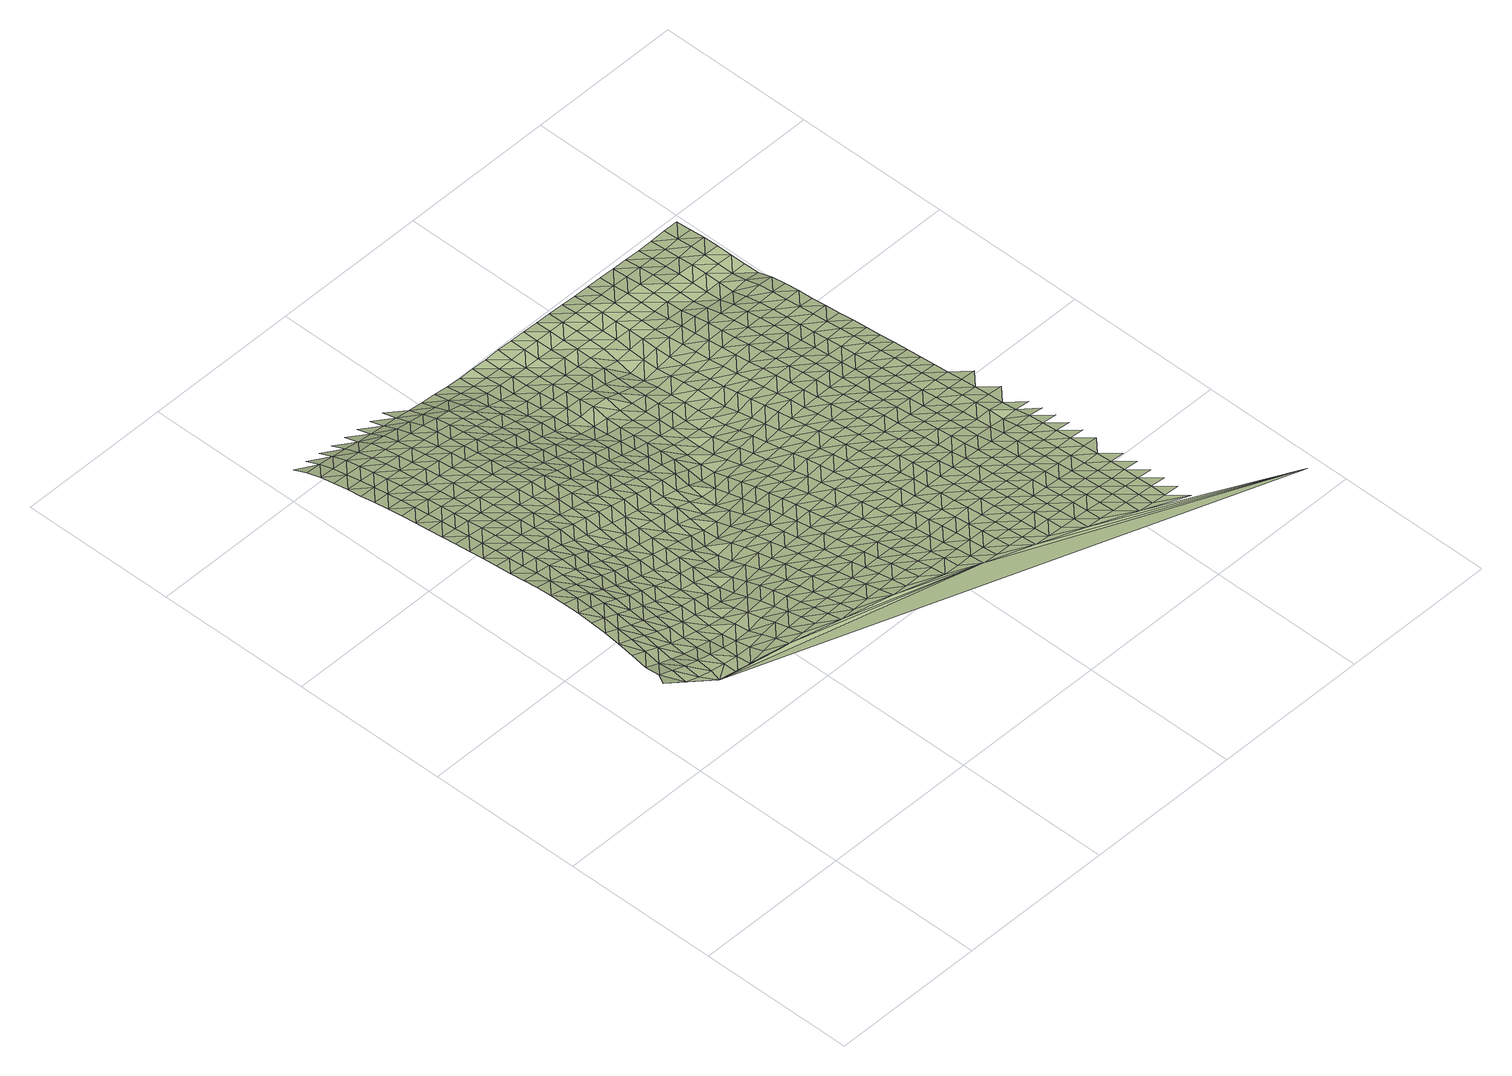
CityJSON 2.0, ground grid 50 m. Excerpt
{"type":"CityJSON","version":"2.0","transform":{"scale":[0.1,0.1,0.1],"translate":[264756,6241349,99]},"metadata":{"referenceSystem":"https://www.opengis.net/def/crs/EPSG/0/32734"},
"CityObjects":{
"terrain1":{"type":"TINRelief","geometry":[{"type":"CompositeSurface","lod":"1","boundaries":[[[0,1,2]],[[1,3,4]],[[5,1,0]],[[1,5,3]],[[2,6,0]],[[7,4,8]],[[8,9,7]],[[8,4,3]],[[0,10,5]],[[9,11,12]],[[3,5,13]],[[14,9,8]],[[10,13,5]],[[6,10,0]],[[9,14,11]],[[15,12,16]],[[17,8,3]],[[18,3,13]],[[19,15,16]],[[16,12,11]],[[8,17,14]],[[17,3,18]],[[10,20,13]],[[10,6,20]],[[21,19,22]],[[23,11,14]],[[16,24,19]],[[13,25,18]],[[17,23,14]],[[22,26,21]],[[19,24,22]],[[20,25,13]],[[27,16,11]],[[18,28,17]],[[29,11,23]],[[25,28,18]],[[20,6,30]],[[31,26,32]],[[33,26,22]],[[27,11,29]],[[34,24,16]],[[17,35,23]],[[32,36,31]],[[30,25,20]],[[37,30,6]],[[26,33,32]],[[35,17,28]],[[16,27,34]],[[38,22,24]],[[23,39,29]],[[40,41,36]],[[39,23,35]],[[22,38,33]],[[28,25,42]],[[32,40,36]],[[24,34,38]],[[25,30,43]],[[29,44,27]],[[28,42,35]],[[44,29,39]],[[25,43,42]],[[45,41,46]],[[33,47,32]],[[40,48,41]],[[27,49,34]],[[30,37,50]],[[6,51,37]],[[38,47,33]],[[46,52,45]],[[46,41,48]],[[44,49,27]],[[39,35,53]],[[43,30,50]],[[35,42,54]],[[50,37,55]],[[56,40,32]],[[34,57,38]],[[32,47,58]],[[39,53,44]],[[57,34,49]],[[35,54,53]],[[52,59,60]],[[61,52,46]],[[56,32,58]],[[38,62,47]],[[63,48,40]],[[43,64,42]],[[50,65,43]],[[51,55,37]],[[52,61,59]],[[62,38,57]],[[66,60,67]],[[44,68,49]],[[64,54,42]],[[40,56,63]],[[44,53,69]],[[43,65,64]],[[47,70,58]],[[71,46,48]],[[72,66,67]],[[73,50,55]],[[67,60,59]],[[70,47,62]],[[44,69,68]],[[46,71,61]],[[74,57,49]],[[71,48,63]],[[58,75,56]],[[76,53,54]],[[77,54,64]],[[73,55,78]],[[57,74,62]],[[79,65,50]],[[75,58,70]],[[49,68,74]],[[55,51,78]],[[80,72,81]],[[59,61,82]],[[76,69,53]],[[67,83,72]],[[54,77,76]],[[56,84,63]],[[71,82,61]],[[50,73,79]],[[85,80,81]],[[64,65,86]],[[81,72,83]],[[84,56,75]],[[87,70,62]],[[68,69,88]],[[62,74,89]],[[63,90,71]],[[91,67,59]],[[64,86,77]],[[92,59,82]],[[76,88,69]],[[65,79,86]],[[70,87,75]],[[73,78,93]],[[90,63,84]],[[62,89,87]],[[94,85,95]],[[81,96,85]],[[91,59,92]],[[93,78,51]],[[71,97,82]],[[98,83,67]],[[99,76,77]],[[74,68,100]],[[68,88,101]],[[95,102,94]],[[79,73,103]],[[95,85,96]],[[71,90,97]],[[86,99,77]],[[84,75,104]],[[100,89,74]],[[67,91,98]],[[75,87,105]],[[68,101,100]],[[93,103,73]],[[82,106,92]],[[107,81,83]],[[84,104,90]],[[88,76,108]],[[97,106,82]],[[75,105,104]],[[76,99,109]],[[102,110,111]],[[86,79,112]],[[113,93,51]],[[114,102,95]],[[107,83,98]],[[103,115,79]],[[116,96,81]],[[92,117,91]],[[87,89,118]],[[108,101,88]],[[119,89,100]],[[109,108,76]],[[86,112,99]],[[102,114,110]],[[106,117,92]],[[79,115,112]],[[120,111,121]],[[97,90,122]],[[118,105,87]],[[81,107,116]],[[90,104,123]],[[89,119,118]],[[124,95,96]],[[91,125,98]],[[103,93,126]],[[93,113,127]],[[128,120,121]],[[97,122,106]],[[129,100,101]],[[99,130,109]],[[121,111,110]],[[117,125,91]],[[90,123,122]],[[101,108,131]],[[95,124,114]],[[103,126,115]],[[124,96,116]],[[112,130,99]],[[93,127,126]],[[98,132,107]],[[133,104,105]],[[100,129,119]],[[134,105,118]],[[101,131,129]],[[113,51,135]],[[125,132,98]],[[136,128,137]],[[110,114,138]],[[117,106,139]],[[133,123,104]],[[108,109,140]],[[121,141,128]],[[106,122,142]],[[105,134,133]],[[130,143,109]],[[107,144,116]],[[112,115,145]],[[127,113,146]],[[124,138,114]],[[115,126,147]],[[148,136,137]],[[125,117,139]],[[149,118,119]],[[131,108,140]],[[137,128,141]],[[132,144,107]],[[106,142,139]],[[129,150,119]],[[140,109,143]],[[112,145,130]],[[115,147,145]],[[116,151,124]],[[152,121,110]],[[118,149,134]],[[123,153,122]],[[154,110,138]],[[119,150,149]],[[155,123,133]],[[132,125,156]],[[131,157,129]],[[158,126,127]],[[144,151,116]],[[146,159,127]],[[135,146,113]],[[160,148,161]],[[153,142,122]],[[162,143,130]],[[137,163,148]],[[152,110,154]],[[139,156,125]],[[123,155,153]],[[157,131,140]],[[124,164,138]],[[165,141,121]],[[166,133,134]],[[51,6,167]],[[158,147,126]],[[127,159,158]],[[162,130,145]],[[161,168,160]],[[150,129,169]],[[148,163,161]],[[151,164,124]],[[149,166,134]],[[144,132,170]],[[121,152,165]],[[156,171,132]],[[169,129,157]],[[138,172,154]],[[173,137,141]],[[155,133,174]],[[175,139,142]],[[176,140,143]],[[177,145,147]],[[142,153,178]],[[143,162,179]],[[144,170,151]],[[180,159,146]],[[164,172,138]],[[132,171,170]],[[133,166,174]],[[158,177,147]],[[139,175,156]],[[149,150,181]],[[140,176,157]],[[173,141,165]],[[142,178,175]],[[150,169,182]],[[176,143,179]],[[146,135,180]],[[154,183,152]],[[184,163,137]],[[155,185,153]],[[149,181,166]],[[162,145,186]],[[187,158,159]],[[172,183,154]],[[174,188,155]],[[150,182,181]],[[177,189,145]],[[164,151,190]],[[191,171,156]],[[137,173,184]],[[151,170,192]],[[159,180,187]],[[152,193,165]],[[194,161,163]],[[178,153,185]],[[169,157,195]],[[179,162,186]],[[155,188,185]],[[156,175,191]],[[186,145,189]],[[157,176,196]],[[164,190,172]],[[166,197,174]],[[183,193,152]],[[151,192,190]],[[161,194,198]],[[171,199,170]],[[182,169,195]],[[200,177,158]],[[135,201,180]],[[163,184,194]],[[197,166,181]],[[157,196,195]],[[158,187,202]],[[165,203,173]],[[178,204,175]],[[171,191,199]],[[205,188,174]],[[176,179,206]],[[193,203,165]],[[204,178,185]],[[186,207,179]],[[200,158,202]],[[183,172,208]],[[192,170,209]],[[210,189,177]],[[180,211,187]],[[172,190,212]],[[205,174,197]],[[173,213,184]],[[191,175,214]],[[181,182,215]],[[206,196,176]],[[209,170,199]],[[195,216,182]],[[206,179,207]],[[201,211,180]],[[183,208,193]],[[203,213,173]],[[172,212,208]],[[214,175,204]],[[177,200,210]],[[192,217,190]],[[185,188,218]],[[197,181,215]],[[219,186,189]],[[187,220,202]],[[188,205,221]],[[182,216,215]],[[184,222,194]],[[192,209,217]],[[211,220,187]],[[223,199,191]],[[185,218,204]],[[224,195,196]],[[201,135,225]],[[213,222,184]],[[191,214,226]],[[188,221,218]],[[227,196,206]],[[219,189,210]],[[203,193,228]],[[229,212,190]],[[230,207,186]],[[202,231,200]],[[193,208,232]],[[194,233,234]],[[199,223,209]],[[205,197,235]],[[201,236,211]],[[229,190,217]],[[223,191,226]],[[215,237,197]],[[196,227,224]],[[220,231,202]],[[167,135,51]],[[213,203,228]],[[238,216,195]],[[222,233,194]],[[193,232,228]],[[186,219,230]],[[214,204,239]],[[221,205,235]],[[240,206,207]],[[200,241,210]],[[204,218,242]],[[235,197,237]],[[212,243,208]],[[209,244,217]],[[245,220,211]],[[246,212,229]],[[195,224,238]],[[231,241,200]],[[222,213,247]],[[226,214,239]],[[248,215,216]],[[206,240,227]],[[223,244,209]],[[204,242,239]],[[230,240,207]],[[245,211,236]],[[236,201,225]],[[243,232,208]],[[210,249,219]],[[228,247,213]],[[212,246,243]],[[250,229,217]],[[221,251,218]],[[231,220,252]],[[216,238,248]],[[235,253,221]],[[241,249,210]],[[254,237,215]],[[227,255,224]],[[244,250,217]],[[252,220,245]],[[233,222,256]],[[223,226,257]],[[251,242,218]],[[219,258,230]],[[247,259,222]],[[239,260,226]],[[221,253,251]],[[240,255,227]],[[246,229,261]],[[262,228,232]],[[232,243,263]],[[215,248,254]],[[249,258,219]],[[233,256,264]],[[257,244,223]],[[265,235,237]],[[238,224,266]],[[241,231,267]],[[222,259,256]],[[250,261,229]],[[257,226,260]],[[252,268,231]],[[228,262,247]],[[245,236,269]],[[232,263,262]],[[255,266,224]],[[225,270,236]],[[271,239,242]],[[241,267,249]],[[240,230,272]],[[265,237,254]],[[273,242,251]],[[258,274,230]],[[231,268,267]],[[243,246,275]],[[250,244,276]],[[277,253,235]],[[238,278,248]],[[269,252,245]],[[261,279,246]],[[269,236,270]],[[280,259,247]],[[272,255,240]],[[276,244,257]],[[242,273,271]],[[266,278,238]],[[272,230,274]],[[263,243,275]],[[281,260,239]],[[246,279,275]],[[247,262,280]],[[235,265,277]],[[251,253,282]],[[254,248,283]],[[258,249,284]],[[285,268,252]],[[249,267,286]],[[259,287,256]],[[261,250,288]],[[225,289,270]],[[276,290,250]],[[239,271,281]],[[278,283,248]],[[252,269,285]],[[263,291,262]],[[251,282,273]],[[257,260,292]],[[258,284,274]],[[266,255,293]],[[259,280,287]],[[253,277,282]],[[255,272,294]],[[249,286,284]],[[225,135,167]],[[261,288,279]],[[265,254,295]],[[268,296,267]],[[291,263,275]],[[250,290,288]],[[297,256,298]],[[292,276,257]],[[266,293,278]],[[269,270,299]],[[292,260,281]],[[283,295,254]],[[255,294,293]],[[296,268,285]],[[280,262,300]],[[273,301,271]],[[298,256,287]],[[299,270,289]],[[277,265,302]],[[272,274,303]],[[286,267,304]],[[300,262,291]],[[273,282,301]],[[274,284,305]],[[275,279,306]],[[307,290,276]],[[285,269,308]],[[279,288,309]],[[295,302,265]],[[304,267,296]],[[281,271,310]],[[311,283,278]],[[294,272,303]],[[276,292,307]],[[278,293,312]],[[303,274,305]],[[299,308,269]],[[313,287,280]],[[275,306,291]],[[286,314,284]],[[289,225,315]],[[280,300,316]],[[279,309,306]],[[301,310,271]],[[290,317,288]],[[277,318,282]],[[283,311,295]],[[302,319,277]],[[278,312,311]],[[286,304,314]],[[287,313,298]],[[281,320,292]],[[321,296,285]],[[322,299,289]],[[313,280,316]],[[290,307,317]],[[308,323,285]],[[318,301,282]],[[293,294,324]],[[325,305,284]],[[310,320,281]],[[277,319,318]],[[303,326,294]],[[300,291,327]],[[328,309,288]],[[296,321,304]],[[291,306,329]],[[325,284,314]],[[321,285,323]],[[298,330,331]],[[307,292,332]],[[302,295,333]],[[324,312,293]],[[328,288,317]],[[295,311,334]],[[294,326,324]],[[316,300,327]],[[308,299,335]],[[313,330,298]],[[291,329,327]],[[320,332,292]],[[299,322,336]],[[322,289,315]],[[310,301,337]],[[302,333,319]],[[338,303,305]],[[304,339,314]],[[301,318,340]],[[295,334,333]],[[341,305,325]],[[342,306,309]],[[317,307,343]],[[308,335,323]],[[344,309,328]],[[299,336,335]],[[321,339,304]],[[310,337,320]],[[311,312,345]],[[303,338,326]],[[332,343,307]],[[301,340,337]],[[346,312,324]],[[338,305,341]],[[313,316,347]],[[342,329,306]],[[348,325,314]],[[327,349,316]],[[309,344,342]],[[350,328,317]],[[345,334,311]],[[319,351,318]],[[312,346,345]],[[319,333,352]],[[339,348,314]],[[315,225,167]],[[347,330,313]],[[353,324,326]],[[321,323,354]],[[336,322,355]],[[347,316,349]],[[343,350,317]],[[323,335,356]],[[357,332,320]],[[340,318,351]],[[341,325,358]],[[320,337,359]],[[319,352,351]],[[326,338,353]],[[315,355,322]],[[344,328,360]],[[361,327,329]],[[354,339,321]],[[362,329,342]],[[354,323,356]],[[348,358,325]],[[363,330,364]],[[332,357,343]],[[365,333,334]],[[346,324,366]],[[336,367,335]],[[350,360,328]],[[320,359,357]],[[368,334,345]],[[364,330,347]],[[329,362,361]],[[324,353,366]],[[336,355,367]],[[369,342,344]],[[370,349,327]],[[365,352,333]],[[371,337,340]],[[338,341,372]],[[348,339,373]],[[334,368,365]],[[351,374,340]],[[358,375,341]],[[376,356,335]],[[344,360,369]],[[373,339,354]],[[350,343,377]],[[371,359,337]],[[378,345,346]],[[338,372,353]],[[327,361,370]],[[343,357,379]],[[340,374,371]],[[366,380,346]],[[372,341,375]],[[376,335,367]],[[362,342,381]],[[347,349,382]],[[383,355,315]],[[350,377,360]],[[351,352,384]],[[345,378,368]],[[358,348,385]],[[381,342,369]],[[343,379,377]],[[386,352,365]],[[346,380,378]],[[373,387,348]],[[382,364,347]],[[353,388,366]],[[354,356,389]],[[367,355,383]],[[382,349,370]],[[390,356,376]],[[315,391,383]],[[362,392,361]],[[351,384,374]],[[357,359,393]],[[358,385,375]],[[352,386,384]],[[394,359,371]],[[348,387,385]],[[388,353,372]],[[391,315,167]],[[395,365,368]],[[389,373,354]],[[381,392,362]],[[389,356,390]],[[396,397,364]],[[369,360,398]],[[393,379,357]],[[399,380,366]],[[400,376,367]],[[360,377,401]],[[359,394,393]],[[378,395,368]],[[370,361,402]],[[403,371,374]],[[364,382,396]],[[399,366,388]],[[383,400,367]],[[398,381,369]],[[386,365,404]],[[372,375,405]],[[406,387,373]],[[392,402,361]],[[398,360,401]],[[374,384,403]],[[375,385,407]],[[390,376,408]],[[365,395,404]],[[373,389,406]],[[370,409,382]],[[410,377,379]],[[394,371,411]],[[378,380,412]],[[388,372,405]],[[391,413,383]],[[414,379,393]],[[380,399,415]],[[405,375,407]],[[400,408,376]],[[392,381,416]],[[387,417,385]],[[402,409,370]],[[371,403,411]],[[413,391,167]],[[410,401,377]],[[386,418,384]],[[378,412,395]],[[390,419,389]],[[416,381,398]],[[379,414,410]],[[404,420,386]],[[380,415,412]],[[387,406,417]],[[396,382,421]],[[400,383,422]],[[408,419,390]],[[423,402,392]],[[424,393,394]],[[384,418,403]],[[399,388,425]],[[426,407,385]],[[409,421,382]],[[411,427,394]],[[386,420,418]],[[405,428,388]],[[422,383,413]],[[395,429,404]],[[406,389,430]],[[392,416,423]],[[426,385,417]],[[398,401,431]],[[393,424,414]],[[415,399,425]],[[432,401,410]],[[394,427,424]],[[429,395,412]],[[425,388,428]],[[419,430,389]],[[409,402,433]],[[403,434,411]],[[400,435,408]],[[167,436,413]],[[421,437,396]],[[400,422,438]],[[431,416,398]],[[439,420,404]],[[440,405,407]],[[417,406,441]],[[433,402,423]],[[431,401,432]],[[434,403,418]],[[442,407,426]],[[443,410,414]],[[419,408,435]],[[439,404,429]],[[400,438,435]],[[430,441,406]],[[444,427,411]],[[412,415,445]],[[424,443,414]],[[425,446,415]],[[440,407,442]],[[421,409,447]],[[448,428,405]],[[449,426,417]],[[422,413,450]],[[433,451,409]],[[444,411,434]],[[413,436,452]],[[432,410,453]],[[423,416,454]],[[429,412,445]],[[420,455,418]],[[430,419,456]],[[457,416,431]],[[415,446,445]],[[420,439,458]],[[441,449,417]],[[167,6,459]],[[421,447,437]],[[438,422,450]],[[409,451,447]],[[410,443,453]],[[405,440,448]],[[435,456,419]],[[413,452,450]],[[454,433,423]],[[424,427,460]],[[434,418,455]],[[461,425,428]],[[442,426,462]],[[454,416,457]],[[427,444,463]],[[420,458,455]],[[464,441,430]],[[436,167,465]],[[449,462,426]],[[466,431,432]],[[424,460,443]],[[439,429,467]],[[453,468,432]],[[427,463,460]],[[445,469,429]],[[461,428,448]],[[430,456,464]],[[470,451,433]],[[471,446,425]],[[442,472,440]],[[435,438,473]],[[474,452,436]],[[437,447,475]],[[450,476,438]],[[431,466,457]],[[458,439,467]],[[444,434,477]],[[449,441,478]],[[466,432,468]],[[433,454,470]],[[467,429,469]],[[455,479,434]],[[462,472,442]],[[443,480,453]],[[425,461,471]],[[478,441,464]],[[438,476,473]],[[451,481,447]],[[463,444,477]],[[482,445,446]],[[448,440,483]],[[484,456,435]],[[480,443,460]],[[477,434,479]],[[457,485,454]],[[486,450,452]],[[481,451,470]],[[472,483,440]],[[452,474,487]],[[436,465,474]],[[488,468,453]],[[455,458,489]],[[462,449,490]],[[485,457,466]],[[467,491,458]],[[446,471,482]],[[478,492,449]],[[435,473,484]],[[475,447,493]],[[494,469,445]],[[461,448,495]],[[464,456,496]],[[488,453,480]],[[452,487,486]],[[470,454,497]],[[460,463,498]],[[462,490,472]],[[499,476,450]],[[493,447,481]],[[458,491,489]],[[477,500,463]],[[449,492,490]],[[483,495,448]],[[501,479,455]],[[496,478,464]],[[485,497,454]],[[445,482,494]],[[496,456,484]],[[466,468,502]],[[480,460,498]],[[503,467,469]],[[471,461,504]],[[468,488,505]],[[463,500,498]],[[450,486,499]],[[473,476,506]],[[487,474,507]],[[475,493,508]],[[455,489,501]],[[495,504,461]],[[509,481,470]],[[502,485,466]],[[510,477,479]],[[483,472,511]],[[512,492,478]],[[497,513,470]],[[502,468,505]],[[503,469,494]],[[472,490,514]],[[465,507,474]],[[515,491,467]],[[482,471,516]],[[473,506,484]],[[478,496,512]],[[476,499,506]],[[481,509,493]],[[488,480,517]],[[483,511,495]],[[487,518,486]],[[509,470,513]],[[510,479,501]],[[498,519,480]],[[504,516,471]],[[472,514,511]],[[520,500,477]],[[492,521,490]],[[467,503,515]],[[507,518,487]],[[522,497,485]],[[505,488,517]],[[523,489,491]],[[494,482,524]],[[484,525,496]],[[485,502,526]],[[517,480,519]],[[521,492,512]],[[493,527,508]],[[486,528,499]],[[477,510,520]],[[516,524,482]],[[506,525,484]],[[497,522,513]],[[529,498,500]],[[489,523,501]],[[495,530,504]],[[490,531,514]],[[507,465,532]],[[509,527,493]],[[485,526,522]],[[491,515,523]],[[495,511,533]],[[518,528,486]],[[503,494,534]],[[496,535,512]],[[531,490,521]],[[502,505,536]],[[516,504,530]],[[517,537,505]],[[500,520,529]],[[524,534,494]],[[495,533,530]],[[525,535,496]],[[538,519,498]],[[501,539,510]],[[514,540,511]],[[506,499,541]],[[518,507,542]],[[527,543,508]],[[528,544,499]],[[509,513,545]],[[526,502,536]],[[515,503,546]],[[513,522,547]],[[536,505,537]],[[539,501,523]],[[514,531,540]],[[532,542,507]],[[524,516,548]],[[521,512,549]],[[506,541,525]],[[498,529,538]],[[534,546,503]],[[535,550,512]],[[499,544,541]],[[545,527,509]],[[551,517,519]],[[510,552,520]],[[553,533,511]],[[554,528,518]],[[545,513,547]],[[530,548,516]],[[515,555,523]],[[531,521,549]],[[552,510,539]],[[553,511,540]],[[549,512,550]],[[518,542,554]],[[522,526,556]],[[557,534,524]],[[465,558,532]],[[536,559,526]],[[551,519,538]],[[515,546,555]],[[543,527,560]],[[561,537,517]],[[520,562,529]],[[535,525,563]],[[544,528,564]],[[524,548,557]],[[525,541,565]],[[556,547,522]],[[539,523,566]],[[530,533,567]],[[531,568,540]],[[560,527,545]],[[526,559,556]],[[562,520,552]],[[569,533,553]],[[564,528,554]],[[546,534,570]],[[535,563,550]],[[571,542,532]],[[517,551,561]],[[566,523,555]],[[549,568,531]],[[525,565,563]],[[572,536,537]],[[529,573,538]],[[570,534,557]],[[533,569,567]],[[574,552,539]],[[575,548,530]],[[553,540,576]],[[541,544,577]],[[560,578,543]],[[573,529,562]],[[564,579,544]],[[532,580,571]],[[545,547,581]],[[554,542,582]],[[572,537,561]],[[583,547,556]],[[539,566,574]],[[568,576,540]],[[580,532,558]],[[584,559,536]],[[538,585,551]],[[555,546,586]],[[549,550,587]],[[577,565,541]],[[570,588,546]],[[530,567,575]],[[550,563,589]],[[544,579,577]],[[581,560,545]],[[562,552,590]],[[557,548,591]],[[553,592,569]],[[582,564,554]],[[581,547,583]],[[585,538,573]],[[582,542,571]],[[586,566,555]],[[568,549,587]],[[536,572,584]],[[586,546,588]],[[590,552,574]],[[576,592,553]],[[587,550,589]],[[593,556,559]],[[551,594,561]],[[591,570,557]],[[565,595,563]],[[591,548,575]],[[596,578,560]],[[597,579,564]],[[594,551,585]],[[577,595,565]],[[556,593,583]],[[562,598,573]],[[567,569,599]],[[576,568,600]],[[580,601,571]],[[559,584,593]],[[560,581,596]],[[590,602,562]],[[592,603,569]],[[564,582,597]],[[561,604,572]],[[574,566,605]],[[606,588,570]],[[607,589,563]],[[566,586,608]],[[587,600,568]],[[601,580,558]],[[585,573,598]],[[567,599,575]],[[609,577,579]],[[604,561,594]],[[562,602,598]],[[570,591,606]],[[569,603,599]],[[607,563,595]],[[583,610,581]],[[605,590,574]],[[611,592,576]],[[571,612,582]],[[578,596,613]],[[605,566,608]],[[579,597,609]],[[572,614,584]],[[610,583,593]],[[576,600,611]],[[612,571,601]],[[594,585,615]],[[586,588,616]],[[575,617,591]],[[618,587,589]],[[595,577,619]],[[614,572,604]],[[588,606,620]],[[621,589,607]],[[596,581,622]],[[623,602,590]],[[603,592,624]],[[582,625,597]],[[598,615,585]],[[617,575,599]],[[577,609,619]],[[584,626,593]],[[608,586,616]],[[558,627,601]],[[610,622,581]],[[590,605,623]],[[616,588,620]],[[624,592,611]],[[621,618,589]],[[625,582,612]],[[628,604,594]],[[591,629,606]],[[630,600,587]],[[631,607,595]],[[626,584,614]],[[613,596,632]],[[597,633,609]],[[594,615,628]],[[629,591,617]],[[631,595,619]],[[634,610,593]],[[598,602,635]],[[608,636,605]],[[599,603,637]],[[622,632,596]],[[602,623,638]],[[624,639,603]],[[587,618,630]],[[633,597,625]],[[614,604,640]],[[606,641,620]],[[611,600,642]],[[621,607,643]],[[612,601,644]],[[593,626,634]],[[636,608,616]],[[601,627,645]],[[599,637,617]],[[609,646,619]],[[640,604,628]],[[602,638,635]],[[606,629,641]],[[603,639,637]],[[631,643,607]],[[167,459,465]],[[610,647,622]],[[648,615,598]],[[605,649,623]],[[642,624,611]],[[625,612,644]],[[632,650,613]],[[642,600,630]],[[646,609,633]],[[601,645,644]],[[647,610,634]],[[649,605,636]],[[626,614,651]],[[616,620,652]],[[619,653,631]],[[618,621,654]],[[627,558,655]],[[640,656,614]],[[598,635,648]],[[620,641,657]],[[643,658,621]],[[628,615,659]],[[623,660,638]],[[629,617,661]],[[662,639,624]],[[633,625,663]],[[617,637,664]],[[619,646,653]],[[632,622,665]],[[626,651,634]],[[636,616,652]],[[618,654,630]],[[666,645,627]],[[622,647,667]],[[614,656,651]],[[660,623,649]],[[652,620,657]],[[624,642,662]],[[654,621,658]],[[644,663,625]],[[659,640,628]],[[641,629,661]],[[659,615,648]],[[617,664,661]],[[632,665,650]],[[639,668,637]],[[643,631,669]],[[622,667,665]],[[631,653,670]],[[671,635,638]],[[649,636,672]],[[630,673,642]],[[646,633,674]],[[638,660,675]],[[639,662,668]],[[663,676,633]],[[677,656,640]],[[647,634,678]],[[679,657,641]],[[643,669,658]],[[680,644,645]],[[634,651,681]],[[652,672,636]],[[673,630,654]],[[631,670,669]],[[645,666,682]],[[627,655,666]],[[635,671,648]],[[683,664,637]],[[653,646,674]],[[640,659,677]],[[638,675,671]],[[679,641,661]],[[633,676,674]],[[678,667,647]],[[649,684,660]],[[642,685,662]],[[644,680,663]],[[650,665,686]],[[634,681,678]],[[683,637,668]],[[645,682,680]],[[649,672,684]],[[685,642,673]],[[656,687,651]],[[648,688,659]],[[689,652,657]],[[664,690,661]],[[654,658,691]],[[670,653,692]],[[656,677,693]],[[694,657,679]],[[658,669,695]],[[675,660,696]],[[662,697,668]],[[698,676,663]],[[688,648,671]],[[690,664,683]],[[692,653,674]],[[687,681,651]],[[667,699,665]],[[673,654,691]],[[682,666,700]],[[656,693,687]],[[701,667,678]],[[689,657,694]],[[684,696,660]],[[697,662,685]],[[691,658,695]],[[663,680,698]],[[659,702,677]],[[703,672,652]],[[704,679,661]],[[670,705,669]],[[700,666,655]],[[699,686,665]],[[671,675,706]],[[683,668,707]],[[667,701,699]],[[702,659,688]],[[704,661,690]],[[670,692,705]],[[685,673,708]],[[709,674,676]],[[682,710,680]],[[652,689,703]],[[675,696,706]],[[707,668,697]],[[698,711,676]],[[465,459,558]],[[712,678,681]],[[677,713,693]],[[714,684,672]],[[694,679,715]],[[716,695,669]],[[681,687,717]],[[691,708,673]],[[710,682,700]],[[688,671,718]],[[683,719,690]],[[674,709,692]],[[677,702,713]],[[704,715,679]],[[716,669,705]],[[676,711,709]],[[678,712,701]],[[720,697,685]],[[721,698,680]],[[681,717,712]],[[722,686,699]],[[714,672,703]],[[718,671,706]],[[719,683,707]],[[723,687,693]],[[724,696,684]],[[700,655,725]],[[685,708,720]],[[721,680,710]],[[689,694,726]],[[690,727,704]],[[728,691,695]],[[692,729,705]],[[723,693,713]],[[715,730,694]],[[731,695,716]],[[732,702,688]],[[707,697,733]],[[698,734,711]],[[684,714,724]],[[718,735,688]],[[690,719,727]],[[709,729,692]],[[699,701,736]],[[717,687,737]],[[706,696,738]],[[689,726,703]],[[710,700,739]],[[712,740,701]],[[726,694,730]],[[733,697,720]],[[728,695,731]],[[698,721,734]],[[713,702,732]],[[741,708,691]],[[742,716,705]],[[737,687,723]],[[688,735,732]],[[739,700,725]],[[699,736,722]],[[738,718,706]],[[715,704,743]],[[701,740,736]],[[738,696,724]],[[704,727,744]],[[729,742,705]],[[717,745,712]],[[703,746,714]],[[719,707,747]],[[709,711,748]],[[721,710,749]],[[733,750,707]],[[691,728,741]],[[711,734,751]],[[715,743,730]],[[720,708,752]],[[731,716,753]],[[745,717,737]],[[746,703,726]],[[704,744,743]],[[749,710,739]],[[723,713,754]],[[755,735,718]],[[727,719,747]],[[748,729,709]],[[655,756,725]],[[732,757,713]],[[707,750,747]],[[711,751,748]],[[742,753,716]],[[712,758,740]],[[714,759,724]],[[752,733,720]],[[721,760,734]],[[736,761,722]],[[718,738,755]],[[752,708,741]],[[737,723,754]],[[739,725,762]],[[758,712,745]],[[757,754,713]],[[759,714,746]],[[721,749,760]],[[735,763,732]],[[744,727,764]],[[765,726,730]],[[728,731,766]],[[742,729,767]],[[730,743,768]],[[753,769,731]],[[724,770,738]],[[771,750,733]],[[772,751,734]],[[735,755,763]],[[764,727,747]],[[767,729,748]],[[773,736,740]],[[745,737,774]],[[726,765,746]],[[728,766,741]],[[739,775,749]],[[740,758,776]],[[770,724,759]],[[765,730,768]],[[733,752,771]],[[766,731,769]],[[772,734,760]],[[777,757,732]],[[744,778,743]],[[754,774,737]],[[775,739,762]],[[655,558,459]],[[762,725,756]],[[736,773,761]],[[738,779,755]],[[753,742,780]],[[740,776,773]],[[732,763,777]],[[778,744,764]],[[767,781,742]],[[745,782,758]],[[783,747,750]],[[741,784,752]],[[748,751,785]],[[749,786,760]],[[779,738,770]],[[750,771,787]],[[788,751,772]],[[789,768,743]],[[759,746,790]],[[753,780,769]],[[745,774,782]],[[746,765,791]],[[742,781,780]],[[784,741,766]],[[786,749,775]],[[792,754,757]],[[755,793,763]],[[747,783,764]],[[785,767,748]],[[757,777,794]],[[789,743,778]],[[750,787,783]],[[751,788,785]],[[776,758,795]],[[770,759,790]],[[752,796,771]],[[772,760,797]],[[798,761,773]],[[793,755,779]],[[746,791,790]],[[775,762,799]],[[792,757,794]],[[782,795,758]],[[796,752,784]],[[797,760,786]],[[800,774,754]],[[763,801,777]],[[765,768,802]],[[778,764,803]],[[766,769,804]],[[805,781,767]],[[806,768,789]],[[769,780,807]],[[776,808,773]],[[779,770,809]],[[787,771,810]],[[772,811,788]],[[763,793,801]],[[783,803,764]],[[767,785,805]],[[802,791,765]],[[784,766,804]],[[786,775,812]],[[754,792,800]],[[776,795,808]],[[802,768,806]],[[790,809,770]],[[804,769,807]],[[810,771,796]],[[811,772,797]],[[813,782,774]],[[794,777,814]],[[815,789,778]],[[781,816,780]],[[798,773,817]],[[788,818,785]],[[814,777,801]],[[803,815,778]],[[781,805,816]],[[793,779,819]],[[783,787,820]],[[796,784,821]],[[797,786,822]],[[813,774,800]],[[817,773,808]],[[809,823,779]],[[787,810,824]],[[818,788,811]],[[825,795,782]],[[826,790,791]],[[806,789,827]],[[828,807,780]],[[791,802,829]],[[804,821,784]],[[792,794,830]],[[793,819,801]],[[820,803,783]],[[785,831,805]],[[794,814,832]],[[779,823,819]],[[815,827,789]],[[787,824,820]],[[828,780,816]],[[790,826,809]],[[810,796,833]],[[811,797,834]],[[782,813,825]],[[817,835,798]],[[791,829,826]],[[831,785,818]],[[808,795,836]],[[792,830,800]],[[830,794,832]],[[796,821,833]],[[802,806,837]],[[815,803,838]],[[839,804,807]],[[805,840,816]],[[827,841,806]],[[842,807,828]],[[836,817,808]],[[814,801,843]],[[844,823,809]],[[824,810,845]],[[818,811,846]],[[836,795,825]],[[801,819,847]],[[838,803,820]],[[840,805,831]],[[800,848,813]],[[829,802,837]],[[809,826,844]],[[837,806,841]],[[833,845,810]],[[839,807,842]],[[832,814,843]],[[849,821,804]],[[828,816,850]],[[848,800,830]],[[801,847,843]],[[851,835,817]],[[827,815,852]],[[838,853,815]],[[850,816,840]],[[813,854,825]],[[855,819,823]],[[829,856,826]],[[820,824,857]],[[818,858,831]],[[817,836,851]],[[844,859,823]],[[845,860,824]],[[804,839,849]],[[827,852,841]],[[861,833,821]],[[828,862,842]],[[854,813,848]],[[856,829,837]],[[815,853,852]],[[830,832,863]],[[855,847,819]],[[857,838,820]],[[840,831,858]],[[843,864,832]],[[823,859,855]],[[824,860,857]],[[862,828,850]],[[825,865,836]],[[866,844,826]],[[833,861,845]],[[835,851,867]],[[861,821,849]],[[848,830,863]],[[842,868,839]],[[865,825,854]],[[863,832,864]],[[866,826,856]],[[869,853,838]],[[837,841,870]],[[850,840,871]],[[841,852,872]],[[868,842,862]],[[836,873,851]],[[874,843,847]],[[844,875,859]],[[876,860,845]],[[877,847,855]],[[838,857,869]],[[854,848,878]],[[856,837,870]],[[839,879,849]],[[873,836,865]],[[844,866,875]],[[870,841,872]],[[861,876,845]],[[853,880,852]],[[862,850,881]],[[863,878,848]],[[847,877,874]],[[879,839,868]],[[851,882,867]],[[883,864,843]],[[884,855,859]],[[860,885,857]],[[853,869,880]],[[886,865,854]],[[866,856,887]],[[849,888,861]],[[882,851,873]],[[884,859,875]],[[876,885,860]],[[889,872,852]],[[868,862,890]],[[843,874,883]],[[854,878,886]],[[870,887,856]],[[888,849,879]],[[891,863,864]],[[877,855,892]],[[869,857,893]],[[889,852,880]],[[873,865,894]],[[866,895,875]],[[876,861,896]],[[867,882,897]],[[884,892,855]],[[885,893,857]],[[879,868,898]],[[891,864,883]],[[894,865,886]],[[866,887,895]],[[896,861,888]],[[899,878,863]],[[877,900,874]],[[901,870,872]],[[880,869,902]],[[903,872,889]],[[885,876,904]],[[892,900,877]],[[893,902,869]],[[873,905,882]],[[884,875,906]],[[888,879,907]],[[863,891,899]],[[894,908,873]],[[901,872,903]],[[895,909,875]],[[904,876,896]],[[886,878,910]],[[883,874,911]],[[912,887,870]],[[913,889,880]],[[897,882,905]],[[906,892,884]],[[893,885,914]],[[873,908,905]],[[900,911,874]],[[906,875,909]],[[902,913,880]],[[910,894,886]],[[910,878,899]],[[870,901,912]],[[885,904,914]],[[915,895,887]],[[903,889,916]],[[888,917,896]],[[891,883,918]],[[900,892,919]],[[902,893,920]],[[911,921,883]],[[913,916,889]],[[922,908,894]],[[917,904,896]],[[905,923,897]],[[915,887,912]],[[919,892,906]],[[914,920,893]],[[891,918,899]],[[924,909,895]],[[903,925,901]],[[894,910,922]],[[918,883,921]],[[913,902,926]],[[916,925,903]],[[911,900,927]],[[895,915,924]],[[919,928,900]],[[920,926,902]],[[905,908,929]],[[899,930,910]],[[906,909,931]],[[912,901,932]],[[933,914,904]],[[908,922,934]],[[911,927,921]],[[916,913,935]],[[930,899,918]],[[900,928,927]],[[925,932,901]],[[931,919,906]],[[914,933,920]],[[908,934,929]],[[931,909,924]],[[935,913,926]],[[936,923,905]],[[910,937,922]],[[915,912,938]],[[925,916,939]],[[937,910,930]],[[932,938,912]],[[918,921,940]],[[941,928,919]],[[905,929,936]],[[921,927,942]],[[935,939,916]],[[922,943,934]],[[924,915,944]],[[919,931,941]],[[930,918,940]],[[932,925,945]],[[943,922,937]],[[940,921,942]],[[938,944,915]],[[928,946,927]],[[939,945,925]],[[931,924,947]],[[928,941,946]],[[948,929,934]],[[937,930,949]],[[938,932,950]],[[934,943,951]],[[944,947,924]],[[952,942,927]],[[940,949,930]],[[932,945,950]],[[929,948,936]],[[941,931,953]],[[934,951,948]],[[952,927,946]],[[937,954,943]],[[944,938,955]],[[947,953,931]],[[937,949,954]],[[950,955,938]],[[956,940,942]],[[946,941,957]],[[958,942,952]],[[951,943,959]],[[947,944,960]],[[948,961,936]],[[953,957,941]],[[956,942,958]],[[954,959,943]],[[955,960,944]],[[962,949,940]],[[963,952,946]],[[948,951,964]],[[957,963,946]],[[953,947,965]],[[940,956,962]],[[951,959,964]],[[960,966,947]],[[967,954,949]],[[958,952,968]],[[961,948,969]],[[953,965,957]],[[963,968,952]],[[947,966,965]],[[967,949,962]],[[969,948,964]],[[970,959,954]],[[956,958,971]],[[968,971,958]],[[963,957,972]],[[954,967,970]],[[969,973,961]],[[957,965,974]],[[964,959,975]],[[962,956,976]],[[963,972,968]],[[971,976,956]],[[957,974,972]],[[975,969,964]],[[975,959,970]],[[967,962,977]],[[976,977,962]],[[978,973,969]],[[971,968,979]],[[968,972,980]],[[970,967,981]],[[969,975,978]],[[971,979,976]],[[977,981,967]],[[968,980,979]],[[975,970,982]],[[973,978,983]],[[984,977,976]],[[981,982,970]],[[984,976,979]],[[978,975,985]],[[982,985,975]],[[981,977,986]],[[977,984,987]],[[983,978,988]],[[981,986,982]],[[985,988,978]],[[977,987,986]],[[988,989,983]],[[985,982,990]],[[982,986,991]],[[985,990,988]],[[982,991,990]],[[989,988,992]],[[988,990,993]],[[988,993,992]]]}]}
},
"vertices":[
[78,627,197],[28,677,227],[2,639,239],[78,727,199],[28,727,220],[78,677,208],[172,592,162],[28,777,232],[78,777,211],[28,827,241],[128,627,180],[78,877,229],[28,877,249],[128,677,189],[78,827,222],[28,927,254],[78,927,237],[128,777,191],[128,727,181],[28,977,258],[178,627,167],[28,1027,258],[78,1027,243],[128,827,201],[78,977,241],[178,677,173],[28,1077,256],[128,927,216],[178,727,164],[128,877,208],[228,627,157],[28,1127,252],[78,1127,240],[78,1077,242],[128,977,222],[178,777,170],[28,1177,244],[228,577,157],[128,1027,224],[178,827,180],[78,1177,236],[28,1227,237],[228,727,152],[228,677,160],[178,877,188],[28,1277,231],[78,1277,224],[128,1077,225],[78,1227,230],[178,927,195],[278,627,150],[378,527,195],[28,1327,226],[228,827,160],[228,777,154],[278,577,158],[128,1177,228],[178,977,201],[128,1127,226],[78,1377,212],[28,1377,219],[78,1327,219],[178,1027,204],[128,1227,223],[278,727,140],[278,677,149],[28,1427,212],[78,1427,206],[228,927,173],[228,877,167],[178,1077,207],[128,1277,218],[28,1477,206],[328,627,149],[228,977,179],[178,1127,212],[278,827,145],[278,777,143],[328,577,168],[328,677,138],[28,1527,198],[78,1527,194],[128,1327,212],[78,1477,200],[178,1177,216],[28,1576,190],[328,727,130],[228,1077,187],[278,877,148],[228,1027,183],[178,1227,215],[128,1427,200],[128,1377,206],[378,577,179],[28,1626,183],[78,1626,179],[78,1576,186],[178,1277,210],[128,1477,194],[328,777,130],[278,977,159],[278,927,154],[28,1676,175],[378,627,160],[228,1177,197],[228,1127,192],[178,1327,206],[128,1527,188],[328,877,135],[328,827,134],[78,1726,163],[28,1726,167],[378,727,133],[428,527,199],[78,1676,171],[378,677,141],[128,1576,181],[178,1377,201],[278,1077,168],[278,1027,164],[28,1776,156],[78,1776,153],[228,1277,199],[228,1227,200],[128,1626,174],[178,1427,194],[428,627,171],[428,577,186],[28,1826,147],[328,977,142],[378,777,121],[328,927,137],[178,1477,188],[278,1177,176],[278,1127,171],[528,477,212],[28,1876,137],[78,1876,133],[128,1676,166],[228,1377,192],[378,877,125],[78,1826,143],[228,1327,196],[378,827,121],[178,1527,182],[428,727,141],[478,527,199],[428,677,153],[28,1926,125],[328,1077,150],[328,1027,146],[178,1576,176],[128,1776,149],[278,1277,188],[128,1726,158],[278,1227,182],[228,1427,187],[378,927,125],[478,627,175],[478,577,188],[28,1976,109],[78,1976,104],[428,777,124],[78,1926,122],[178,1626,168],[128,1826,139],[328,1127,154],[928,327,237],[28,2026,86],[378,977,126],[228,1527,177],[228,1477,182],[178,1676,161],[128,1876,129],[328,1177,158],[278,1377,183],[428,877,109],[478,677,160],[278,1327,187],[428,827,111],[528,527,200],[378,1077,135],[378,1027,131],[178,1726,153],[128,1926,117],[328,1277,172],[478,777,128],[528,577,188],[328,1227,166],[478,727,148],[228,1626,163],[278,1427,179],[228,1576,170],[178,1776,145],[128,1976,98],[428,977,117],[428,927,116],[378,1127,139],[78,2026,82],[278,1477,175],[528,677,164],[578,477,213],[528,627,176],[178,1826,135],[328,1327,174],[378,1177,144],[478,877,96],[478,827,110],[228,1726,148],[278,1527,170],[528,727,152],[578,527,201],[228,1676,156],[178,1876,125],[328,1377,173],[428,1077,122],[428,1027,118],[278,1576,165],[378,1277,160],[528,777,136],[578,577,189],[378,1227,152],[178,1926,112],[328,1477,168],[478,977,106],[678,427,229],[328,1427,171],[478,927,101],[228,1826,130],[278,1626,158],[528,827,117],[578,627,178],[228,1776,140],[178,1976,90],[128,2026,75],[428,1177,131],[628,477,216],[428,1127,126],[478,1027,108],[378,1377,162],[528,877,99],[578,677,166],[378,1327,162],[278,1726,143],[328,1527,164],[628,527,203],[278,1676,151],[228,1876,121],[478,1077,111],[578,727,155],[328,1576,158],[428,1277,147],[628,577,190],[428,1227,139],[478,1127,115],[528,927,87],[228,1976,82],[378,1477,161],[578,777,142],[228,1926,109],[378,1427,162],[328,1626,152],[278,1826,125],[278,1776,134],[178,2026,69],[478,1177,118],[528,977,91],[628,677,168],[628,627,179],[678,527,204],[678,477,217],[428,1377,150],[578,877,109],[428,1327,150],[578,827,126],[328,1726,137],[378,1527,155],[478,1227,126],[528,1027,96],[328,1676,145],[278,1876,115],[428,1427,149],[478,1277,134],[528,1077,99],[628,777,145],[678,577,192],[628,727,157],[278,1926,101],[378,1626,141],[728,427,227],[378,1576,148],[328,1776,128],[428,1477,149],[578,977,78],[578,927,91],[528,1127,103],[678,627,180],[228,2026,64],[278,1976,75],[728,477,218],[328,1826,119],[478,1327,138],[528,1177,108],[628,877,119],[678,677,169],[628,827,132],[378,1726,128],[428,1527,142],[728,527,207],[378,1676,135],[478,1377,137],[578,1077,83],[578,1027,77],[328,1926,92],[678,727,159],[828,377,233],[328,1876,109],[428,1576,134],[528,1277,121],[528,1227,114],[478,1427,134],[728,627,182],[778,427,227],[728,577,195],[628,977,89],[678,777,148],[628,927,105],[378,1826,112],[428,1626,127],[378,1776,120],[328,1976,69],[278,2026,59],[478,1477,132],[578,1177,97],[578,1127,92],[778,527,208],[778,477,218],[528,1377,124],[678,877,125],[728,677,170],[528,1327,125],[678,827,137],[428,1726,116],[478,1527,127],[428,1676,121],[628,1077,68],[628,1027,72],[378,1926,83],[728,727,161],[378,1876,103],[478,1576,122],[578,1277,108],[578,1227,102],[678,927,113],[778,627,184],[828,427,225],[778,577,196],[528,1477,115],[728,777,150],[528,1427,119],[478,1626,115],[428,1826,103],[428,1776,110],[328,2026,53],[378,1976,64],[628,1177,87],[678,977,99],[828,477,216],[628,1127,77],[478,1676,108],[428,1876,94],[578,1377,111],[728,877,128],[778,677,172],[578,1327,111],[728,827,139],[828,527,207],[528,1576,105],[678,1077,65],[528,1527,110],[678,1027,82],[478,1726,101],[428,1926,74],[878,427,224],[628,1277,95],[778,777,152],[628,1227,92],[778,727,163],[728,927,118],[828,627,186],[828,577,196],[878,377,231],[478,1776,96],[578,1477,102],[578,1427,106],[678,1127,60],[428,1976,56],[378,2026,49],[528,1676,95],[728,977,105],[878,477,215],[528,1626,99],[478,1826,92],[628,1327,97],[678,1177,71],[778,877,131],[828,677,175],[778,827,141],[878,527,206],[478,1876,86],[578,1576,90],[628,1377,96],[728,1077,71],[928,377,230],[578,1527,96],[728,1027,90],[528,1726,87],[828,727,167],[678,1277,86],[878,577,196],[678,1227,82],[478,1926,65],[928,427,222],[528,1776,83],[628,1477,89],[778,977,109],[828,777,155],[628,1427,93],[778,927,120],[728,1127,56],[878,627,187],[578,1676,79],[578,1626,85],[528,1826,80],[678,1327,84],[928,527,205],[978,327,234],[478,1976,48],[928,477,214],[728,1177,54],[828,877,134],[878,677,177],[828,827,145],[628,1527,84],[678,1377,82],[778,1077,81],[778,1027,96],[528,1926,55],[828,927,124],[878,727,169],[978,427,220],[528,1876,72],[978,377,227],[628,1576,76],[578,1776,70],[728,1277,73],[928,577,196],[578,1726,75],[728,1227,65],[1849,2,150],[678,1477,74],[828,977,113],[878,777,159],[678,1427,78],[928,627,188],[1078,277,233],[628,1676,67],[778,1177,51],[628,1626,70],[778,1127,65],[578,1826,64],[828,1027,100],[878,827,149],[978,527,205],[1028,327,231],[528,1976,44],[978,477,213],[728,1377,70],[928,677,179],[728,1327,74],[678,1527,68],[578,1876,57],[828,1077,88],[878,877,139],[978,577,197],[628,1726,60],[1028,427,218],[1028,377,225],[678,1576,59],[778,1277,52],[928,777,163],[778,1227,45],[928,727,172],[578,1926,46],[828,1127,74],[878,927,129],[978,627,189],[628,1776,55],[728,1477,60],[1028,477,211],[728,1427,65],[778,1327,58],[678,1676,55],[828,1177,59],[878,977,117],[678,1626,59],[1028,527,204],[1078,327,227],[578,1976,37],[628,1876,44],[778,1377,57],[928,877,144],[978,677,180],[628,1826,52],[928,827,153],[828,1227,42],[878,1027,105],[728,1576,48],[1078,377,222],[728,1527,53],[778,1427,53],[978,727,174],[678,1776,46],[828,1277,37],[878,1077,93],[1028,577,198],[678,1726,52],[628,1926,37],[1078,427,216],[778,1477,48],[928,977,123],[978,777,165],[1128,277,229],[928,927,134],[878,1127,81],[1028,627,191],[728,1676,51],[728,1626,53],[778,1527,43],[828,1327,40],[978,827,157],[1078,527,204],[1128,327,224],[628,1976,33],[1078,477,210],[678,1876,38],[878,1177,67],[678,1826,40],[928,1027,111],[1028,727,175],[1028,677,182],[778,1576,45],[828,1377,44],[978,877,148],[1128,377,219],[878,1227,52],[728,1776,42],[928,1077,98],[1228,227,225],[728,1726,48],[678,1926,33],[778,1626,56],[828,1427,44],[1078,627,190],[1128,427,214],[1078,577,197],[878,1277,39],[978,977,129],[1028,777,167],[978,927,139],[928,1127,86],[1178,327,221],[778,1676,49],[828,1477,40],[878,1327,33],[978,1027,119],[1028,827,159],[1128,527,202],[678,1976,32],[1128,477,208],[1178,277,225],[728,1876,34],[1178,377,216],[728,1826,36],[778,1726,43],[828,1527,35],[928,1227,62],[1078,727,175],[928,1177,75],[1078,677,182],[878,1377,34],[978,1077,106],[1028,877,152],[778,1776,38],[828,1576,38],[1128,577,196],[728,1926,30],[1178,427,211],[878,1477,34],[1028,977,134],[1078,777,167],[1228,277,222],[878,1427,36],[1028,927,143],[828,1626,52],[928,1327,35],[978,1127,94],[1128,627,189],[928,1277,48],[1178,477,205],[778,1826,33],[1078,827,160],[1228,327,217],[728,1976,31],[828,1676,45],[878,1527,31],[978,1227,71],[1028,1027,124],[1128,727,174],[1178,527,199],[978,1177,83],[1128,677,182],[778,1876,31],[928,1377,29],[1078,877,154],[1228,377,212],[828,1726,39],[1278,227,221],[878,1576,29],[1028,1077,113],[1128,777,167],[1178,577,193],[778,1926,29],[1228,427,207],[828,1776,35],[928,1477,29],[978,1277,57],[1078,977,137],[928,1427,27],[1078,927,146],[878,1626,33],[1028,1127,102],[1128,827,160],[1178,627,187],[1278,327,213],[1278,277,217],[1228,477,201],[828,1826,31],[928,1527,27],[978,1327,44],[778,1976,31],[878,1726,34],[1028,1227,80],[1228,527,196],[1178,727,172],[1378,177,212],[878,1676,33],[1028,1177,91],[1178,677,181],[928,1576,24],[978,1377,38],[1078,1077,119],[1128,877,153],[1278,377,208],[1078,1027,128],[828,1926,29],[1328,227,215],[828,1876,30],[1128,927,145],[1228,627,184],[1228,577,190],[978,1477,27],[1028,1277,68],[1178,777,165],[1278,477,198],[978,1427,32],[1278,427,203],[928,1626,19],[878,1826,31],[1078,1127,109],[1328,327,208],[878,1776,32],[1328,277,211],[1128,977,138],[1028,1327,57],[1178,827,158],[828,1976,29],[928,1726,24],[978,1527,23],[1078,1227,90],[1128,1027,131],[1228,727,169],[1278,527,192],[928,1676,20],[1078,1177,99],[1228,677,178],[1028,1377,45],[1178,877,152],[1328,377,203],[878,1926,28],[1378,227,210],[878,1876,28],[978,1576,17],[1078,1277,80],[1128,1077,123],[1278,577,186],[1028,1427,41],[1178,927,145],[1228,777,162],[1328,477,193],[1378,277,207],[1328,427,198],[928,1826,29],[978,1626,8],[1078,1327,71],[1128,1127,114],[1278,627,181],[928,1776,29],[1028,1477,39],[1178,977,137],[1228,827,156],[1378,327,203],[878,1976,28],[978,1676,3],[1078,1377,61],[1428,177,205],[1128,1227,98],[1178,1027,131],[1278,727,165],[1328,527,188],[1128,1177,105],[1278,677,175],[1028,1576,24],[1228,877,149],[1378,377,198],[1028,1527,33],[928,1926,27],[978,1726,15],[1078,1427,51],[1428,227,203],[928,1876,27],[1278,777,159],[1328,577,182],[1178,1127,116],[1178,1077,124],[978,1776,27],[1128,1277,89],[1228,977,137],[1378,477,187],[1428,277,201],[1228,927,144],[1378,427,193],[1278,827,153],[1328,627,177],[1028,1676,17],[1078,1477,44],[1528,127,196],[1028,1626,17],[978,1826,27],[1128,1327,80],[1428,327,197],[928,1976,25],[1478,177,200],[1078,1527,37],[1228,1027,130],[1178,1227,101],[1328,727,160],[1378,527,182],[1178,1177,108],[1328,677,171],[1128,1377,72],[1278,877,146],[1428,377,192],[978,1926,26],[1028,1726,21],[1478,227,199],[978,1876,27],[1078,1576,31],[1228,1077,123],[1128,1427,64],[1378,627,171],[1378,577,177],[1028,1776,27],[1278,977,134],[1328,777,155],[1428,477,182],[1478,277,197],[1278,927,140],[1428,427,187],[1228,1127,116],[1178,1327,87],[1178,1277,94],[1078,1676,25],[1128,1477,56],[1078,1626,26],[1028,1826,26],[1328,827,149],[1478,327,195],[978,1976,23],[1528,177,195],[1078,1726,26],[1128,1527,48],[1228,1227,102],[1278,1027,127],[1378,727,155],[1428,527,177],[1228,1177,108],[1378,677,166],[1028,1876,26],[1178,1377,79],[1328,877,143],[1478,377,191],[1528,227,194],[1078,1776,26],[1128,1576,43],[1278,1077,121],[1428,577,172],[1028,1926,25],[1478,427,187],[1178,1477,63],[1328,977,130],[1378,777,150],[1528,277,191],[1178,1427,71],[1328,927,136],[1078,1826,25],[1228,1327,88],[1278,1127,113],[1428,627,166],[1228,1277,96],[1128,1676,31],[1478,477,182],[1128,1626,37],[1378,827,145],[1528,327,189],[1028,1976,21],[1078,1876,25],[1278,1227,100],[1328,1027,124],[1428,727,149],[1478,527,177],[1278,1177,107],[1428,677,160],[1178,1576,50],[1228,1377,81],[1378,877,137],[1528,377,185],[1178,1527,57],[1128,1726,27],[1428,777,149],[1478,577,172],[1078,1926,24],[1328,1127,110],[1328,1077,117],[1128,1776,26],[1228,1477,67],[1278,1277,94],[1378,977,125],[1528,477,176],[1228,1427,74],[1378,927,131],[1428,827,144],[1478,627,166],[1178,1676,37],[1178,1626,44],[1128,1826,25],[1278,1327,88],[1078,1976,18],[1478,677,160],[1378,1027,120],[1328,1227,96],[1528,527,171],[1328,1177,103],[1128,1876,25],[1228,1576,53],[1278,1377,81],[1428,877,139],[1228,1527,60],[1178,1726,30],[1478,727,149],[1378,1077,113],[1528,577,166],[1128,1926,22],[1228,1626,47],[1278,1427,74],[1428,927,132],[1178,1776,25],[1328,1277,90],[1478,777,143],[1378,1127,107],[1528,627,160],[1228,1676,38],[1278,1477,67],[1428,977,127],[1178,1826,25],[1328,1327,84],[1478,827,138],[1128,1976,17],[1528,677,154],[1228,1726,27],[1278,1527,61],[1378,1227,93],[1428,1027,120],[1378,1177,100],[1478,877,133],[1178,1926,20],[1328,1427,71],[1528,727,143],[1178,1876,24],[1328,1377,78],[1228,1776,25],[1278,1576,54],[1378,1277,87],[1428,1077,114],[1478,927,128],[1378,1327,81],[1428,1127,109],[1528,827,133],[1278,1676,34],[1328,1477,66],[1478,977,122],[1278,1626,47],[1228,1826,25],[1178,1976,15],[1378,1377,74],[1428,1177,103],[1478,1027,116],[1328,1576,52],[1328,1527,60],[1228,1926,17],[1278,1726,24],[1378,1427,68],[1428,1227,97],[1528,927,123],[1228,1876,23],[1478,1077,110],[1228,1976,13],[1278,1776,24],[1428,1277,91],[1478,1127,104],[1328,1676,27],[1378,1477,62],[1328,1626,44],[1278,1826,25],[1428,1327,84],[1478,1177,99],[1378,1527,57],[1428,1377,78],[1278,1926,16],[1328,1726,24],[1478,1227,92],[1278,1876,22],[1378,1576,50],[1428,1427,71],[1328,1776,24],[1478,1277,87],[1378,1676,23],[1428,1477,65],[1378,1626,38],[1328,1826,24],[1478,1327,80],[1278,1976,11],[1378,1726,23],[1428,1527,59],[1328,1876,19],[1478,1427,67],[1478,1377,73],[1378,1776,23],[1428,1576,54],[1328,1926,14],[1378,1826,22],[1428,1626,46],[1478,1527,56],[1328,1976,10],[1478,1477,61],[1378,1876,17],[1428,1676,31],[1428,1726,22],[1378,1926,13],[1478,1626,40],[1478,1576,50],[1428,1776,23],[1428,1826,23],[1378,1976,9],[1478,1676,23],[1428,1876,21],[1478,1776,22],[1478,1726,21],[1428,1926,16],[1428,1976,12],[1478,1876,19],[1478,1826,22],[1478,1976,11],[1478,1926,15]
]}
